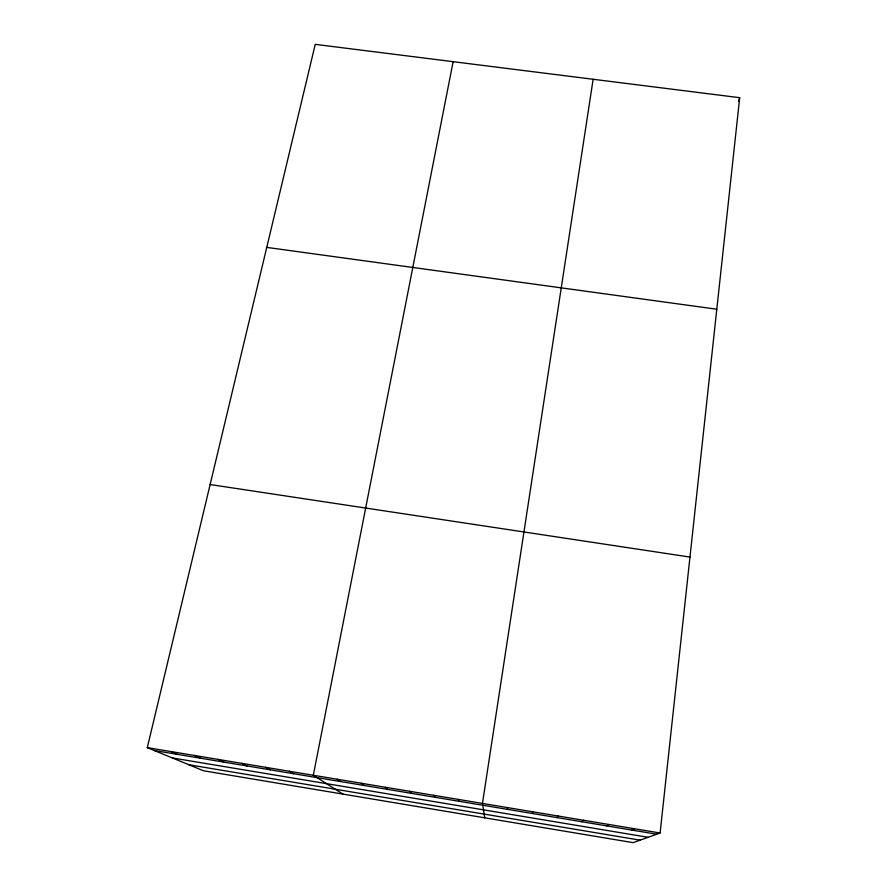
<?xml version="1.0" encoding="UTF-8"?>
<svg xmlns="http://www.w3.org/2000/svg" width="887" height="887" viewBox="0 0 887 887"><rect width="100%" height="100%" fill="white"/><g stroke="black" fill="none" stroke-linecap="round" stroke-linejoin="round"><path stroke-width="1.33" d="M660.105 833.004L739.691 97.692L315.24 44.35L147.309 747.619L203.467 770.77L633.118 842.65L660.105 833.004L147.309 747.619M507.386 809.343L507.619 807.613M593.137 79.276L482.461 803.422L484.734 817.825M453.124 61.68L313.311 775.26L343.003 794.12M738.561 101.395L739.691 97.692M532.111 813.457L532.854 811.816M556.892 817.592L558.167 816.029M581.739 821.728L583.546 820.253M606.664 825.875L608.992 824.489M631.644 830.044L634.504 828.735M266.754 247.395L716.796 309.23M210.13 484.535L689.964 557.069M154.36 750.524L656.702 834.212M172.289 757.919L648.064 837.306M188.898 764.76L640.092 840.155M170.836 751.533L177.422 754.36M194.43 755.458L200.54 758.219M218.08 759.394L223.712 762.077M241.796 763.352L246.963 765.947M265.568 767.31L270.258 769.827M289.406 771.28L293.619 773.719M337.282 779.252L340.53 781.536M361.319 783.254L364.08 785.461M385.413 787.268L387.686 789.397M409.583 791.282L411.357 793.344M433.81 795.317L435.085 797.291M458.102 799.364L458.889 801.26"/></g></svg>
